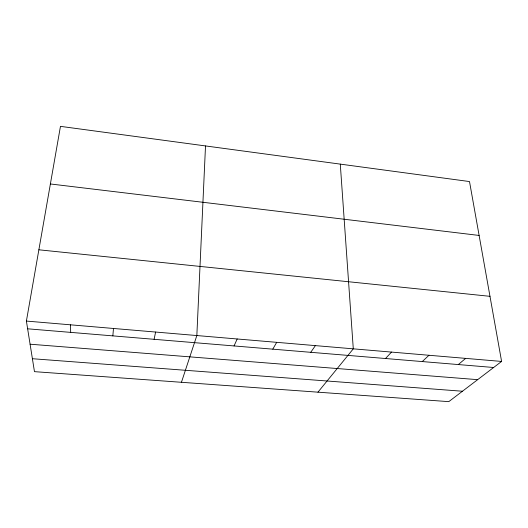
<?xml version="1.0" encoding="UTF-8"?>
<svg xmlns="http://www.w3.org/2000/svg" width="528" height="528" viewBox="0 0 528 528"><rect width="100%" height="100%" fill="white"/><g stroke="black" fill="none" stroke-linecap="round" stroke-linejoin="round"><path stroke-width="0.79" d="M205.511 145.933L196.838 335.551L181.447 382.292M112.847 335.881L113.48 328.469M26.4 321.07L60.463 126.357L469.504 181.559L501.6 361.436L448.78 401.643L34.465 371.653L26.4 321.07L501.6 361.436M154.103 339.306L155.608 332.046M234.049 345.946L237.191 338.976M272.791 349.16L276.698 342.335M310.748 352.315L315.394 345.622M317.955 392.172L353.291 348.836L340.283 164.122M385.486 358.519L391.532 352.084M422.268 361.568L428.98 355.265M458.311 364.564L465.663 358.38M32.399 358.717L462.455 391.235M30.089 344.203L477.662 379.658M27.634 328.805L493.64 367.495M38.867 249.797L489.984 296.327M50.384 183.962L479.114 235.442M70.422 324.812L70.699 332.383"/></g></svg>
